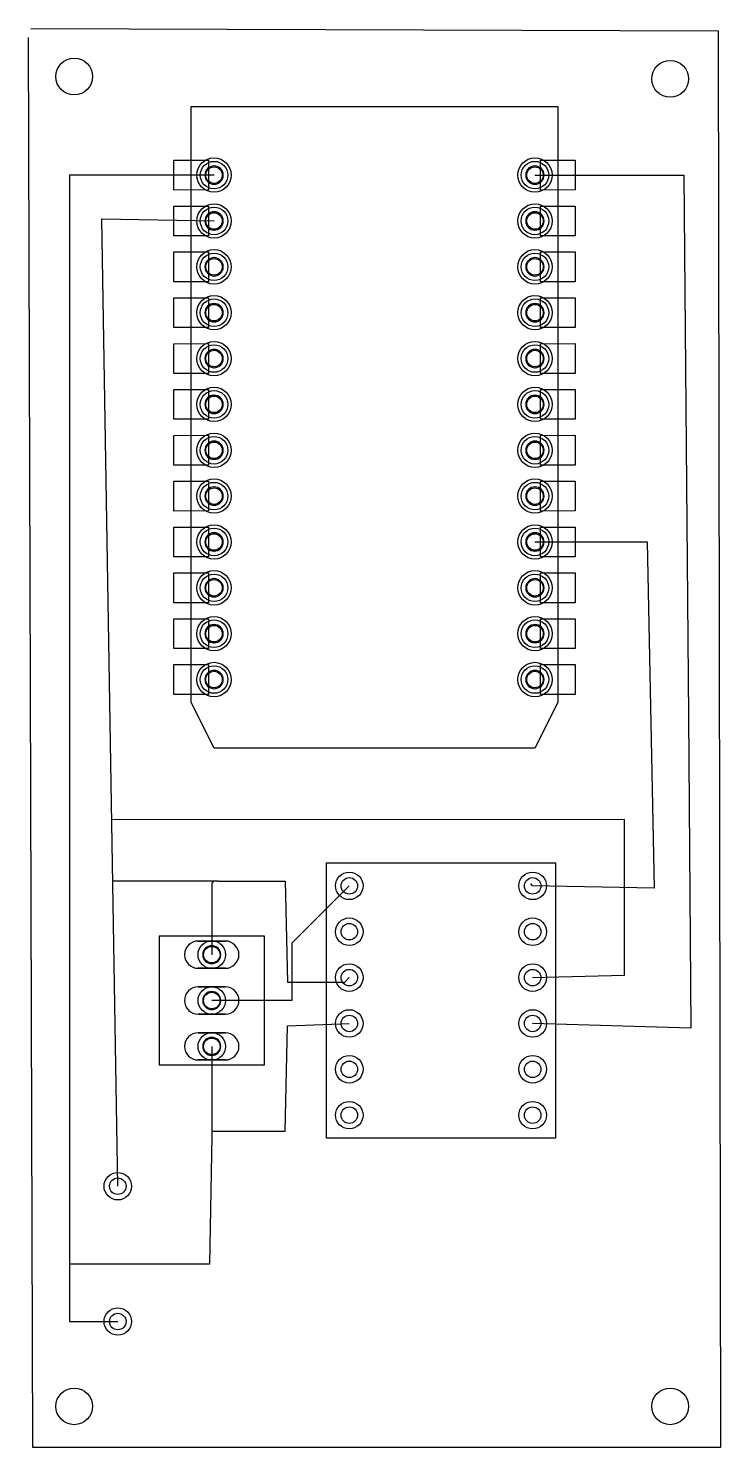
# Model space of a CAD drawing. Header units: millimetres. Extents: x 0 to 38.4, y 20.6 to 99.2.
import ezdxf

# ---------------------------------------------------------------- set-up
doc = ezdxf.new("R2010")
doc.units = ezdxf.units.MM

msp = doc.modelspace()

# ---------------------------------------------------------------- linework, layer by layer
for points in [[(0.127, 99.187), (38.227, 99.06), (38.354, 20.574), (0.254, 20.574), (0, 98.679)], [(28.067, 59.309), (10.287, 59.309), (9.017, 61.849), (9.017, 94.869), (29.337, 94.869), (29.337, 61.849)], [(10.287, 91.059), (2.286, 91.059), (2.286, 27.559), (4.953, 27.559)], [(28.067, 91.059), (36.322, 91.059), (36.576, 61.087), (36.703, 43.815), (27.94, 44.069)], [(4.953, 35.052), (4.064, 88.646), (10.287, 88.519)], [(28.067, 70.739), (34.29, 70.739), (34.671, 51.562), (27.94, 51.689), (27.852, 51.777), (27.828, 51.777)], [(29.337, 61.849), (28.067, 59.309)], [(27.94, 46.609), (33.02, 46.736), (33.02, 55.372), (4.623, 55.347)], [(10.541, 51.943), (4.674, 51.943)], [(10.264, 51.943), (10.16, 51.839), (10.16, 47.879)], [(10.541, 51.943), (14.224, 51.943), (14.351, 46.355), (17.526, 46.355), (17.78, 46.609)], [(17.78, 51.689), (14.605, 48.514), (14.605, 45.339), (10.16, 45.339)], [(10.16, 38.1), (14.224, 38.1), (14.351, 43.942), (17.78, 44.069)], [(10.16, 42.799), (10.16, 37.844), (10.033, 30.734), (2.281, 30.729)]]:
    msp.add_lwpolyline(points)
for points in [[(8.05, 91.883), (9.981, 91.886), (9.984, 90.235), (8.053, 90.232)], [(10.29, 91.567), (10.284, 91.567)], [(28.07, 91.567), (28.064, 91.567)], [(28.37, 91.883), (30.301, 91.886), (30.304, 90.235), (28.373, 90.232)], [(10.29, 90.551), (10.284, 90.551)], [(28.07, 90.551), (28.064, 90.551)], [(8.05, 89.343), (9.981, 89.346), (9.984, 87.695), (8.053, 87.692)], [(10.29, 89.027), (10.284, 89.027)], [(28.07, 89.027), (28.064, 89.027)], [(28.37, 89.343), (30.301, 89.346), (30.304, 87.695), (28.373, 87.692)], [(10.29, 88.011), (10.284, 88.011)], [(28.07, 88.011), (28.064, 88.011)], [(8.05, 86.803), (9.981, 86.806), (9.984, 85.155), (8.053, 85.152)], [(10.29, 86.487), (10.284, 86.487)], [(28.07, 86.487), (28.064, 86.487)], [(28.37, 86.803), (30.301, 86.806), (30.304, 85.155), (28.373, 85.152)], [(10.29, 85.471), (10.284, 85.471)], [(28.07, 85.471), (28.064, 85.471)], [(8.05, 84.263), (9.981, 84.266), (9.984, 82.615), (8.053, 82.612)], [(28.37, 84.263), (30.301, 84.266), (30.304, 82.615), (28.373, 82.612)], [(10.29, 83.947), (10.284, 83.947)], [(28.07, 83.947), (28.064, 83.947)], [(10.29, 82.931), (10.284, 82.931)], [(28.07, 82.931), (28.064, 82.931)], [(8.05, 81.723), (9.981, 81.726), (9.984, 80.075), (8.053, 80.072)], [(10.29, 81.407), (10.284, 81.407)], [(28.07, 81.407), (28.064, 81.407)], [(28.37, 81.723), (30.301, 81.726), (30.304, 80.075), (28.373, 80.072)], [(10.29, 80.391), (10.284, 80.391)], [(28.07, 80.391), (28.064, 80.391)], [(8.05, 79.183), (9.981, 79.186), (9.984, 77.535), (8.053, 77.532)], [(10.29, 78.867), (10.284, 78.867)], [(28.07, 78.867), (28.064, 78.867)], [(28.37, 79.183), (30.301, 79.186), (30.304, 77.535), (28.373, 77.532)], [(10.29, 77.851), (10.284, 77.851)], [(28.07, 77.851), (28.064, 77.851)], [(8.05, 76.643), (9.981, 76.646), (9.984, 74.995), (8.053, 74.992)], [(10.29, 76.327), (10.284, 76.327)], [(28.07, 76.327), (28.064, 76.327)], [(28.37, 76.643), (30.301, 76.646), (30.304, 74.995), (28.373, 74.992)], [(10.29, 75.311), (10.284, 75.311)], [(28.07, 75.311), (28.064, 75.311)], [(8.05, 74.103), (9.981, 74.106), (9.984, 72.455), (8.053, 72.452)], [(28.37, 74.103), (30.301, 74.106), (30.304, 72.455), (28.373, 72.452)], [(10.29, 73.787), (10.284, 73.787)], [(28.07, 73.787), (28.064, 73.787)], [(10.29, 72.771), (10.284, 72.771)], [(28.07, 72.771), (28.064, 72.771)], [(8.05, 71.563), (9.981, 71.566), (9.984, 69.915), (8.053, 69.912)], [(28.37, 71.563), (30.301, 71.566), (30.304, 69.915), (28.373, 69.912)], [(10.29, 71.247), (10.284, 71.247)], [(28.07, 71.247), (28.064, 71.247)], [(10.29, 70.231), (10.284, 70.231)], [(28.07, 70.231), (28.064, 70.231)], [(8.05, 69.023), (9.981, 69.026), (9.984, 67.375), (8.053, 67.372)], [(10.29, 68.707), (10.284, 68.707)], [(28.07, 68.707), (28.064, 68.707)], [(28.37, 69.023), (30.301, 69.026), (30.304, 67.375), (28.373, 67.372)], [(10.29, 67.691), (10.284, 67.691)], [(28.07, 67.691), (28.064, 67.691)], [(8.05, 66.483), (9.981, 66.486), (9.984, 64.835), (8.053, 64.832)], [(10.29, 66.167), (10.284, 66.167)], [(28.07, 66.167), (28.064, 66.167)], [(28.37, 66.483), (30.301, 66.486), (30.304, 64.835), (28.373, 64.832)], [(10.29, 65.151), (10.284, 65.151)], [(28.07, 65.151), (28.064, 65.151)], [(8.05, 63.943), (9.981, 63.946), (9.984, 62.295), (8.053, 62.292)], [(28.37, 63.943), (30.301, 63.946), (30.304, 62.295), (28.373, 62.292)], [(10.29, 63.627), (10.284, 63.627)], [(28.07, 63.627), (28.064, 63.627)], [(10.29, 62.611), (10.284, 62.611)], [(28.07, 62.611), (28.064, 62.611)], [(29.21, 52.959), (29.21, 37.719), (16.51, 37.719), (16.51, 52.959), (29.21, 52.959)], [(7.239, 48.895), (7.239, 41.783), (13.081, 41.783), (13.081, 48.895), (7.239, 48.895)], [(10.914, 48.633), (9.406, 48.633)], [(10.16, 48.379), (10.16, 48.379)], [(10.16, 47.379), (10.16, 47.379)], [(10.914, 47.125), (9.406, 47.125)], [(10.914, 46.093), (9.406, 46.093)], [(10.16, 45.839), (10.16, 45.839)], [(10.16, 44.839), (10.16, 44.839)], [(10.914, 44.585), (9.406, 44.585)], [(10.914, 43.553), (9.406, 43.553)], [(10.16, 43.299), (10.16, 43.299)], [(10.914, 42.045), (9.406, 42.045)], [(10.16, 42.299), (10.16, 42.299)]]:
    msp.add_lwpolyline(points, close=True)
for centre, radius in [((2.54, 96.52), 1.016), ((35.56, 96.393), 1.016), ((10.287, 91.059), 0.953), ((28.067, 91.059), 0.953), ((10.287, 91.059), 0.762), ((10.287, 91.059), 0.457), ((28.067, 91.059), 0.762), ((28.067, 91.059), 0.457), ((10.287, 88.519), 0.953), ((10.287, 88.519), 0.762), ((10.287, 88.519), 0.457), ((28.067, 88.519), 0.953), ((28.067, 88.519), 0.762), ((28.067, 88.519), 0.457), ((10.287, 85.979), 0.953), ((10.287, 85.979), 0.762), ((28.067, 85.979), 0.953), ((28.067, 85.979), 0.762), ((10.287, 85.979), 0.457), ((28.067, 85.979), 0.457), ((10.287, 83.439), 0.953), ((10.287, 83.439), 0.762), ((28.067, 83.439), 0.953), ((28.067, 83.439), 0.762), ((10.287, 83.439), 0.457), ((28.067, 83.439), 0.457), ((10.287, 80.899), 0.953), ((28.067, 80.899), 0.953), ((10.287, 80.899), 0.762), ((10.287, 80.899), 0.457), ((28.067, 80.899), 0.762), ((28.067, 80.899), 0.457), ((10.287, 78.359), 0.953), ((10.287, 78.359), 0.762), ((10.287, 78.359), 0.457), ((28.067, 78.359), 0.953), ((28.067, 78.359), 0.762), ((28.067, 78.359), 0.457), ((10.287, 75.819), 0.953), ((10.287, 75.819), 0.762), ((10.287, 75.819), 0.457), ((28.067, 75.819), 0.953), ((28.067, 75.819), 0.762), ((28.067, 75.819), 0.457), ((10.287, 73.279), 0.953), ((10.287, 73.279), 0.762), ((28.067, 73.279), 0.953), ((28.067, 73.279), 0.762), ((10.287, 73.279), 0.457), ((28.067, 73.279), 0.457), ((10.287, 70.739), 0.953), ((28.067, 70.739), 0.953), ((10.287, 70.739), 0.762), ((10.287, 70.739), 0.457), ((28.067, 70.739), 0.762), ((28.067, 70.739), 0.457), ((10.287, 68.199), 0.953), ((10.287, 68.199), 0.762), ((10.287, 68.199), 0.457), ((28.067, 68.199), 0.953), ((28.067, 68.199), 0.762), ((28.067, 68.199), 0.457), ((10.287, 65.659), 0.953), ((10.287, 65.659), 0.762), ((10.287, 65.659), 0.457), ((28.067, 65.659), 0.953), ((28.067, 65.659), 0.762), ((28.067, 65.659), 0.457), ((10.287, 63.119), 0.953), ((10.287, 63.119), 0.762), ((28.067, 63.119), 0.953), ((28.067, 63.119), 0.762), ((10.287, 63.119), 0.457), ((28.067, 63.119), 0.457), ((17.78, 51.689), 0.762), ((17.78, 51.689), 0.457), ((27.94, 51.689), 0.762), ((27.94, 51.689), 0.457), ((17.78, 49.149), 0.762), ((17.78, 49.149), 0.457), ((27.94, 49.149), 0.762), ((27.94, 49.149), 0.457), ((10.16, 47.879), 0.762), ((10.16, 47.879), 0.457), ((17.78, 46.609), 0.762), ((27.94, 46.609), 0.762), ((17.78, 46.609), 0.457), ((27.94, 46.609), 0.457), ((10.16, 45.339), 0.762), ((10.16, 45.339), 0.457), ((17.78, 44.069), 0.762), ((27.94, 44.069), 0.762), ((17.78, 44.069), 0.457), ((27.94, 44.069), 0.457), ((10.16, 42.799), 0.762), ((10.16, 42.799), 0.457), ((17.78, 41.529), 0.762), ((17.78, 41.529), 0.457), ((27.94, 41.529), 0.762), ((27.94, 41.529), 0.457), ((17.78, 38.989), 0.762), ((17.78, 38.989), 0.457), ((27.94, 38.989), 0.762), ((27.94, 38.989), 0.457), ((4.953, 35.052), 0.762), ((4.953, 35.052), 0.457), ((4.953, 27.559), 0.762), ((4.953, 27.559), 0.457), ((2.54, 22.86), 1.016), ((35.56, 22.86), 1.016)]:
    msp.add_circle(centre, radius)
for centre, radius, start, end in [((10.284, 91.059), 0.508, 90, 270), ((10.29, 91.059), 0.508, 270, 90), ((28.064, 91.059), 0.508, 90, 270), ((28.07, 91.059), 0.508, 270, 90), ((10.284, 88.519), 0.508, 90, 270), ((10.29, 88.519), 0.508, 270, 90), ((28.064, 88.519), 0.508, 90, 270), ((28.07, 88.519), 0.508, 270, 90), ((10.284, 85.979), 0.508, 90, 270), ((10.29, 85.979), 0.508, 270, 90), ((28.064, 85.979), 0.508, 90, 270), ((28.07, 85.979), 0.508, 270, 90), ((10.284, 83.439), 0.508, 90, 270), ((10.29, 83.439), 0.508, 270, 90), ((28.064, 83.439), 0.508, 90, 270), ((28.07, 83.439), 0.508, 270, 90), ((10.284, 80.899), 0.508, 90, 270), ((10.29, 80.899), 0.508, 270, 90), ((28.064, 80.899), 0.508, 90, 270), ((28.07, 80.899), 0.508, 270, 90), ((10.284, 78.359), 0.508, 90, 270), ((10.29, 78.359), 0.508, 270, 90), ((28.064, 78.359), 0.508, 90, 270), ((28.07, 78.359), 0.508, 270, 90), ((10.284, 75.819), 0.508, 90, 270), ((10.29, 75.819), 0.508, 270, 90), ((28.064, 75.819), 0.508, 90, 270), ((28.07, 75.819), 0.508, 270, 90), ((10.284, 73.279), 0.508, 90, 270), ((10.29, 73.279), 0.508, 270, 90), ((28.064, 73.279), 0.508, 90, 270), ((28.07, 73.279), 0.508, 270, 90), ((10.284, 70.739), 0.508, 90, 270), ((10.29, 70.739), 0.508, 270, 90), ((28.064, 70.739), 0.508, 90, 270), ((28.07, 70.739), 0.508, 270, 90), ((10.284, 68.199), 0.508, 90, 270), ((10.29, 68.199), 0.508, 270, 90), ((28.064, 68.199), 0.508, 90, 270), ((28.07, 68.199), 0.508, 270, 90), ((10.284, 65.659), 0.508, 90, 270), ((10.29, 65.659), 0.508, 270, 90), ((28.064, 65.659), 0.508, 90, 270), ((28.07, 65.659), 0.508, 270, 90), ((10.284, 63.119), 0.508, 90, 270), ((10.29, 63.119), 0.508, 270, 90), ((28.064, 63.119), 0.508, 90, 270), ((28.07, 63.119), 0.508, 270, 90), ((9.406, 47.879), 0.754, 90, 270), ((10.16, 47.879), 0.5, 90, 270), ((10.16, 47.879), 0.5, 270, 90), ((10.914, 47.879), 0.754, 270, 90), ((9.406, 45.339), 0.754, 90, 270), ((10.16, 45.339), 0.5, 90, 270), ((10.16, 45.339), 0.5, 270, 90), ((10.914, 45.339), 0.754, 270, 90), ((9.406, 42.799), 0.754, 90, 270), ((10.16, 42.799), 0.5, 90, 270), ((10.16, 42.799), 0.5, 270, 90), ((10.914, 42.799), 0.754, 270, 90)]:
    msp.add_arc(centre, radius, start, end)

doc.saveas('drawing.dxf')
